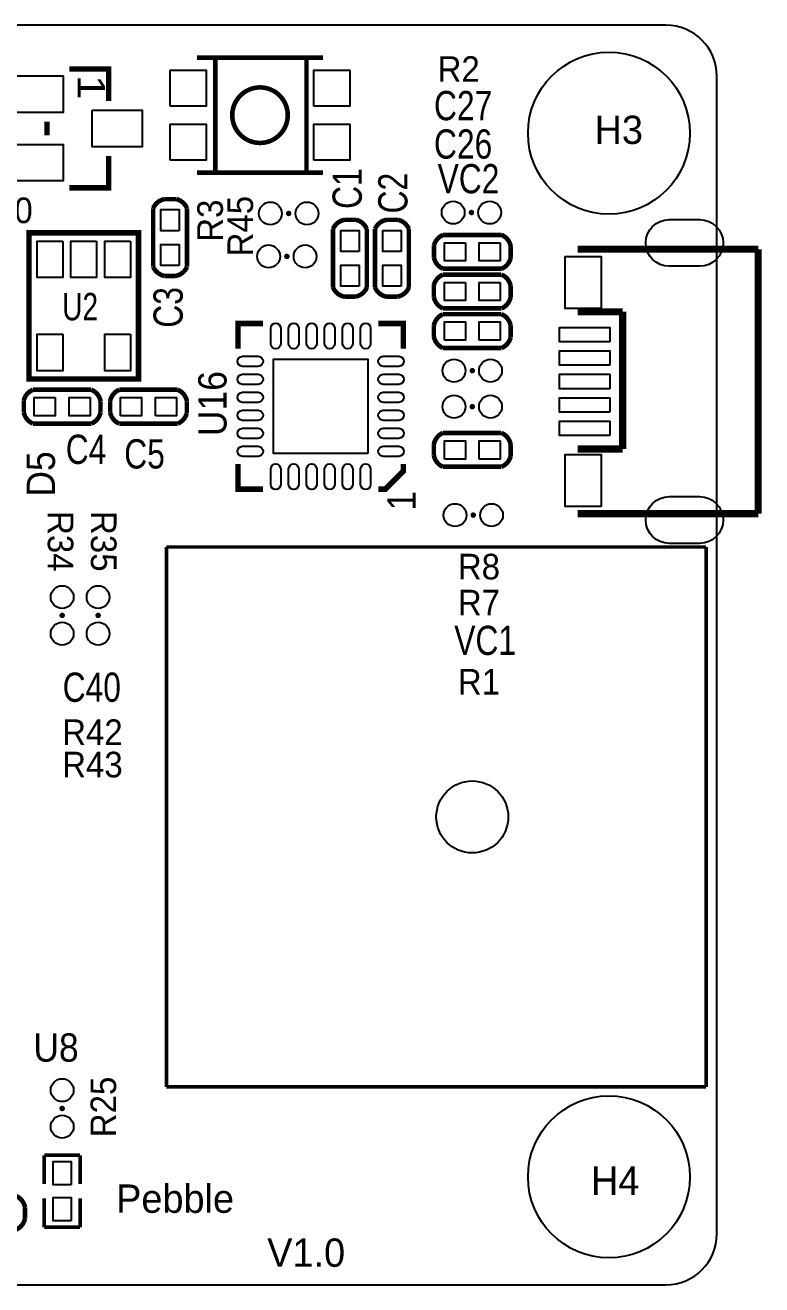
# Model space of a CAD drawing. Extents: x -0.2 to 54.2, y 0 to 35.8.
# Drawn here: x 33.77 to 54.25, y 0 to 35 of the extents above; entities that cross this region are included whole.
import ezdxf
from ezdxf.enums import TextEntityAlignment as Align

# ---------------------------------------------------------------- set-up
doc = ezdxf.new("R2010")
doc.units = 0
for name, color, linetype in [('BG_OUTLINE', 254, 'CONTINUOUS'), ('BG_SILKSCREEN_TOP', 6, 'CONTINUOUS'), ('PG_SILKSCREEN_TOP', 6, 'CONTINUOUS'), ('PIN_TOP', 92, 'CONTINUOUS'), ('RD_SILKSCREEN_TOP', 6, 'CONTINUOUS')]:
    doc.layers.add(name, color=color, linetype=linetype)

msp = doc.modelspace()

# ---------------------------------------------------------------- linework, layer by layer
at = {"layer": 'BG_OUTLINE'}
msp.add_lwpolyline([(1.414196, 0), (51.5858, 0, 0.414212), (52.999996, 1.414196), (52.999996, 33.58581, 0.414212), (51.5858, 35.000006), (1.414196, 35.000006, 0.414211), (0, 33.58581), (0, 1.414196, 0.414212)], format="xyb", close=True, dxfattribs=at)
at = {"layer": 'PG_SILKSCREEN_TOP'}
for points, const_width in [([(38.550012, 34.100008), (42.050106, 34.100008)], 0.127), ([(39.058012, 30.925491), (39.058012, 34.125408)], 0.127), ([(41.592906, 34.100008), (41.592906, 30.900091)], 0.127), ([(35.0012, 33.782), (36.0934, 33.782), (36.0934, 32.893)], 0.1524), ([(34.3789, 32.319011), (34.3789, 31.942989)], 0.1524), ([(36.0934, 31.369), (36.0934, 30.48), (35.0012, 30.48)], 0.1524), ([(42.050106, 30.900091), (38.550012, 30.900091)], 0.127), ([(36.924005, 25.167996), (36.924005, 29.231996), (33.876005, 29.231996), (33.876005, 25.167996), (36.924005, 25.167996)], 0.1524), ([(54.150006, 28.775101), (49.130001, 28.775101)], 0.199898), ([(54.150006, 21.424798), (54.150006, 28.775101)], 0.199898), ([(49.130001, 27.037005), (50.381891, 27.037005)], 0.199898), ([(50.381891, 27.037005), (50.381891, 23.22289)], 0.199898), ([(40.386203, 26.709395), (39.686205, 26.709395), (39.686205, 26.009397)], 0.151994), ([(44.286195, 26.009397), (44.286195, 26.709395), (43.586197, 26.709395)], 0.151994), ([(50.381891, 23.22289), (49.130001, 23.22289)], 0.199898), ([(39.686205, 22.809403), (39.686205, 22.109405), (40.386203, 22.109405)], 0.151994), ([(44.286195, 22.809403), (44.286195, 22.609404), (43.786196, 22.109405), (43.586197, 22.109405)], 0.151994), ([(49.130001, 21.424798), (54.150006, 21.424798)], 0.199898), ([(37.699899, 20.500111), (52.700098, 20.500111)], 0.100101), ([(37.699899, 5.499887), (37.699899, 20.500111)], 0.100101), ([(52.700098, 20.500111), (52.700098, 5.499887)], 0.100101), ([(52.700098, 5.499887), (37.699899, 5.499887)], 0.100101), ([(34.299906, 3.599993), (35.299904, 3.599993)], 0.100101), ([(34.299906, 2.799893), (34.299906, 3.599993)], 0.100101), ([(35.299904, 3.599993), (35.299904, 2.799893)], 0.100101), ([(34.299906, 1.599997), (34.299906, 2.399792)], 0.100101), ([(35.299904, 2.399792), (35.299904, 1.599997)], 0.100101), ([(35.299904, 1.599997), (34.299906, 1.599997)], 0.100101)]:
    msp.add_lwpolyline(points, dxfattribs=dict(at, const_width=const_width))
for points, const_width in [([(41.071394, 32.500011, 1.000004), (39.528166, 32.500062, 0.999996), (41.071394, 32.500011)], 0.127), ([(37.330101, 28.287193), (37.330101, 29.912793, -0.255998), (37.647601, 30.166793), (37.977801, 30.166793, -0.234215), (38.269901, 29.912793), (38.269901, 28.287193, -0.255993), (37.952401, 28.033193), (37.647601, 28.033193, -0.255993), (37.330101, 28.287193)], 0.127), ([(41.135275, 29.7688, 0.999919), (41.0591, 29.768825, 1.000081), (41.135275, 29.7688)], 0.0762), ([(46.2153, 29.7942, 1.000013), (46.139125, 29.794175, 0.999987), (46.2153, 29.7942)], 0.0762), ([(42.3291, 27.7114), (42.3291, 29.337, -0.255994), (42.6466, 29.591), (42.9768, 29.591, -0.234214), (43.2689, 29.337), (43.2689, 27.7114, -0.255997), (42.9514, 27.4574), (42.6466, 27.4574, -0.255995), (42.3291, 27.7114)], 0.127), ([(43.4975, 27.7114), (43.4975, 29.337, -0.255994), (43.815, 29.591), (44.1452, 29.591, -0.234209), (44.4373, 29.337), (44.4373, 27.7114, -0.255997), (44.1198, 27.4574), (43.815, 27.4574, -0.256), (43.4975, 27.7114)], 0.127), ([(47.0154, 28.2321), (45.3898, 28.2321, -0.255996), (45.1358, 28.5496), (45.1358, 28.8798, -0.234217), (45.3898, 29.1719), (47.0154, 29.1719, -0.255995), (47.2694, 28.8544), (47.2694, 28.5496, -0.255991), (47.0154, 28.2321)], 0.127), ([(41.0845, 28.575, 1), (41.0083, 28.575, 1), (41.0845, 28.575)], 0.0762), ([(47.012809, 27.130096), (45.387209, 27.130096, -0.255997), (45.133209, 27.447596), (45.133209, 27.777796, -0.234216), (45.387209, 28.069896), (47.012809, 28.069896, -0.255994), (47.266809, 27.752396), (47.266809, 27.447596, -0.255991), (47.012809, 27.130096)], 0.127), ([(45.387209, 26.969898), (47.012809, 26.969898, -0.255993), (47.266809, 26.652398), (47.266809, 26.322198, -0.23421), (47.012809, 26.030098), (45.387209, 26.030098, -0.255998), (45.133209, 26.347598), (45.133209, 26.652398, -0.255999), (45.387209, 26.969898)], 0.127), ([(46.238109, 25.4, 1), (46.161884, 25.4, 1), (46.238109, 25.4)], 0.0762), ([(35.612807, 23.930102), (33.987207, 23.930102, -0.255998), (33.733207, 24.247602), (33.733207, 24.577802, -0.234214), (33.987207, 24.869902), (35.612807, 24.869902, -0.255993), (35.866807, 24.552402), (35.866807, 24.247602, -0.255994), (35.612807, 23.930102)], 0.127), ([(36.387202, 24.869902), (38.012802, 24.869902, -0.255994), (38.266802, 24.552402), (38.266802, 24.222202, -0.234213), (38.012802, 23.930102), (36.387202, 23.930102, -0.255997), (36.133202, 24.247602), (36.133202, 24.552402, -0.255996), (36.387202, 24.869902)], 0.127), ([(46.238109, 24.400002, 0.999948), (46.161884, 24.400002, 1.000052), (46.238109, 24.400002)], 0.0762), ([(45.387209, 23.669904), (47.012809, 23.669904, -0.255991), (47.266809, 23.352404), (47.266809, 23.022204, -0.234211), (47.012809, 22.730104), (45.387209, 22.730104, -0.255999), (45.133209, 23.047604), (45.133209, 23.352404, -0.255997), (45.387209, 23.669904)], 0.127), ([(46.2661, 21.3868, 1.00015), (46.189875, 21.386775, 0.99985), (46.2661, 21.3868)], 0.0762), ([(34.838107, 18.599988, 0.999976), (34.761881, 18.600014, 1.000024), (34.838107, 18.599988)], 0.0762), ([(35.838105, 18.599988, 0.999976), (35.761905, 18.600014, 1.000024), (35.838105, 18.599988)], 0.0762), ([(34.838107, 4.89999, 0.999924), (34.761881, 4.900016, 1.000076), (34.838107, 4.89999)], 0.0762), ([(33.512811, 1.530096), (31.887211, 1.530096, -0.255998), (31.633211, 1.847596), (31.633211, 2.177796, -0.234217), (31.887211, 2.469896), (33.512811, 2.469896, -0.255993), (33.766811, 2.152396), (33.766811, 1.847596, -0.255991), (33.512811, 1.530096)], 0.127)]:
    msp.add_lwpolyline(points, format="xyb", dxfattribs=dict(at, const_width=const_width))
at = {"layer": 'PIN_TOP'}
for points in [[(37.800001, 32.7501), (37.800001, 33.750098), (38.799999, 33.750098), (38.799999, 32.7501)], [(41.799993, 32.7501), (41.799993, 33.750098), (42.799991, 33.750098), (42.799991, 32.7501)], [(33.431505, 33.589011), (34.828505, 33.589011), (34.828505, 32.573011), (33.431505, 32.573011)], [(35.631095, 32.639), (37.028095, 32.639), (37.028095, 31.623), (35.631095, 31.623)], [(37.800001, 31.249925), (37.800001, 32.249923), (38.799999, 32.249923), (38.799999, 31.249925)], [(41.799993, 31.249925), (41.799993, 32.249923), (42.799991, 32.249923), (42.799991, 31.249925)], [(33.431505, 31.688989), (34.828505, 31.688989), (34.828505, 30.672989), (33.431505, 30.672989)], [(38.054001, 29.290493), (37.546001, 29.290493), (37.546001, 29.874693), (38.054001, 29.874693)], [(43.053, 28.7147), (42.545, 28.7147), (42.545, 29.2989), (43.053, 29.2989)], [(44.2214, 28.7147), (43.7134, 28.7147), (43.7134, 29.2989), (44.2214, 29.2989)], [(34.815805, 29.003396), (34.815805, 27.987396), (34.104605, 27.987396), (34.104605, 29.003396)], [(35.755605, 29.003396), (35.755605, 27.987396), (35.044405, 27.987396), (35.044405, 29.003396)], [(36.695405, 29.003396), (36.695405, 27.987396), (35.984205, 27.987396), (35.984205, 29.003396)], [(38.054001, 28.325293), (37.546001, 28.325293), (37.546001, 28.909493), (38.054001, 28.909493)], [(46.0121, 28.956), (46.0121, 28.448), (45.4279, 28.448), (45.4279, 28.956)], [(46.9773, 28.956), (46.9773, 28.448), (46.3931, 28.448), (46.3931, 28.956)], [(49.780088, 27.125054), (48.78009, 27.125054), (48.78009, 28.575165), (49.780088, 28.575165)], [(43.053, 27.7495), (42.545, 27.7495), (42.545, 28.3337), (43.053, 28.3337)], [(44.2214, 27.7495), (43.7134, 27.7495), (43.7134, 28.3337), (44.2214, 28.3337)], [(46.009509, 27.853996), (46.009509, 27.345996), (45.425309, 27.345996), (45.425309, 27.853996)], [(46.974709, 27.853996), (46.974709, 27.345996), (46.390509, 27.345996), (46.390509, 27.853996)], [(45.425309, 26.245998), (45.425309, 26.753998), (46.009509, 26.753998), (46.009509, 26.245998)], [(46.390509, 26.245998), (46.390509, 26.753998), (46.974709, 26.753998), (46.974709, 26.245998)], [(34.815805, 26.412596), (34.815805, 25.396596), (34.104605, 25.396596), (34.104605, 26.412596)], [(36.695405, 26.412596), (36.695405, 25.396596), (35.984205, 25.396596), (35.984205, 26.412596)], [(50.024995, 26.199998), (48.624998, 26.199998), (48.624998, 26.599998), (50.024995, 26.599998)], [(50.024995, 25.550012), (48.624998, 25.550012), (48.624998, 25.950012), (50.024995, 25.950012)], [(43.2943, 23.1013), (40.6781, 23.1013), (40.6781, 25.7175), (43.2943, 25.7175)], [(50.024995, 24.900001), (48.624998, 24.900001), (48.624998, 25.3), (50.024995, 25.3)], [(34.609507, 24.654002), (34.609507, 24.146002), (34.025307, 24.146002), (34.025307, 24.654002)], [(35.574707, 24.654002), (35.574707, 24.146002), (34.990507, 24.146002), (34.990507, 24.654002)], [(36.425302, 24.146002), (36.425302, 24.654002), (37.009502, 24.654002), (37.009502, 24.146002)], [(37.390502, 24.146002), (37.390502, 24.654002), (37.974702, 24.654002), (37.974702, 24.146002)], [(50.024995, 24.24999), (48.624998, 24.24999), (48.624998, 24.649989), (50.024995, 24.649989)], [(50.024995, 23.600004), (48.624998, 23.600004), (48.624998, 24.000003), (50.024995, 24.000003)], [(45.425309, 22.946004), (45.425309, 23.454004), (46.009509, 23.454004), (46.009509, 22.946004)], [(46.390509, 22.946004), (46.390509, 23.454004), (46.974709, 23.454004), (46.974709, 22.946004)], [(49.780088, 21.624836), (48.78009, 21.624836), (48.78009, 23.074947), (49.780088, 23.074947)], [(35.050057, 2.77509), (34.549956, 2.77509), (34.549956, 3.425101), (35.050057, 3.425101)], [(35.050057, 1.774888), (34.549956, 1.774888), (34.549956, 2.4249), (35.050057, 2.4249)]]:
    msp.add_lwpolyline(points, close=True, dxfattribs=at)
for points in [[(51.674941, 29.599903), (52.525054, 29.599903, -1), (52.525054, 28.299905), (51.674941, 28.299905, -1)], [(40.87589, 26.581303), (40.87589, 26.149503, -1), (40.59649, 26.149503), (40.59649, 26.581303, -1)], [(41.375889, 26.581303), (41.375889, 26.149503, -1), (41.096489, 26.149503), (41.096489, 26.581303, -1)], [(41.875888, 26.581303), (41.875888, 26.149503, -1), (41.596488, 26.149503), (41.596488, 26.581303, -1)], [(42.375912, 26.581303), (42.375912, 26.149503, -1), (42.096512, 26.149503), (42.096512, 26.581303, -1)], [(42.875911, 26.581303), (42.875911, 26.149503, -1), (42.596511, 26.149503), (42.596511, 26.581303, -1)], [(43.37591, 26.581303), (43.37591, 26.149503, -1), (43.09651, 26.149503), (43.09651, 26.581303, -1)], [(39.814297, 25.79911), (40.246097, 25.79911, -1), (40.246097, 25.51971), (39.814297, 25.51971, -1)], [(43.726303, 25.79911), (44.158103, 25.79911, -1), (44.158103, 25.51971), (43.726303, 25.51971, -1)], [(39.814297, 25.299111), (40.246097, 25.299111, -1), (40.246097, 25.019711), (39.814297, 25.019711, -1)], [(43.726303, 25.299111), (44.158103, 25.299111, -1), (44.158103, 25.019711), (43.726303, 25.019711, -1)], [(39.814297, 24.799112), (40.246097, 24.799112, -1), (40.246097, 24.519712), (39.814297, 24.519712, -1)], [(43.726303, 24.799112), (44.158103, 24.799112, -1), (44.158103, 24.519712), (43.726303, 24.519712, -1)], [(39.814297, 24.299088), (40.246097, 24.299088, -1), (40.246097, 24.019688), (39.814297, 24.019688, -1)], [(43.726303, 24.299088), (44.158103, 24.299088, -1), (44.158103, 24.019688), (43.726303, 24.019688, -1)], [(39.814297, 23.799089), (40.246097, 23.799089, -1), (40.246097, 23.519689), (39.814297, 23.519689, -1)], [(43.726303, 23.799089), (44.158103, 23.799089, -1), (44.158103, 23.519689), (43.726303, 23.519689, -1)], [(39.814297, 23.29909), (40.246097, 23.29909, -1), (40.246097, 23.01969), (39.814297, 23.01969, -1)], [(43.726303, 23.29909), (44.158103, 23.29909, -1), (44.158103, 23.01969), (43.726303, 23.01969, -1)], [(40.87589, 22.669297), (40.87589, 22.237497, -1), (40.59649, 22.237497), (40.59649, 22.669297, -1)], [(41.375889, 22.669297), (41.375889, 22.237497, -1), (41.096489, 22.237497), (41.096489, 22.669297, -1)], [(41.875888, 22.669297), (41.875888, 22.237497, -1), (41.596488, 22.237497), (41.596488, 22.669297, -1)], [(42.375912, 22.669297), (42.375912, 22.237497, -1), (42.096512, 22.237497), (42.096512, 22.669297, -1)], [(42.875911, 22.669297), (42.875911, 22.237497, -1), (42.596511, 22.237497), (42.596511, 22.669297, -1)], [(43.37591, 22.669297), (43.37591, 22.237497, -1), (43.09651, 22.237497), (43.09651, 22.669297, -1)], [(51.674941, 21.900096), (52.525054, 21.900096, -1), (52.525054, 20.600099), (51.674941, 20.600099, -1)]]:
    msp.add_lwpolyline(points, format="xyb", close=True, dxfattribs=at)
for centre, radius in [((50.000002, 32.000012), 2.250046), ((45.6692, 29.7942), 0.3175), ((46.6852, 29.7942), 0.3175), ((40.5892, 29.7688), 0.3175), ((41.6052, 29.7688), 0.3175), ((40.5384, 28.575), 0.3175), ((41.5544, 28.575), 0.3175), ((45.692009, 25.4), 0.3175), ((46.708009, 25.4), 0.3175), ((45.692009, 24.400002), 0.3175), ((46.708009, 24.400002), 0.3175), ((45.72, 21.3868), 0.3175), ((46.736, 21.3868), 0.3175), ((34.800007, 19.107988), 0.3175), ((35.800005, 19.107988), 0.3175), ((34.800007, 18.091988), 0.3175), ((35.800005, 18.091988), 0.3175), ((46.200009, 12.999999), 0.999998), ((34.800007, 5.40799), 0.3175), ((50.000002, 2.999994), 2.250046), ((34.800007, 4.39199), 0.3175)]:
    msp.add_circle(centre, radius, dxfattribs=at)

# ---------------------------------------------------------------- texts
at = {"layer": 'BG_SILKSCREEN_TOP'}
msp.add_text('Pebble', height=0.7874, dxfattribs=at).set_placement((36.299902, 1.999996))
at = {"layer": 'PG_SILKSCREEN_TOP', "width": 1.2}
msp.add_text('1', height=0.762, rotation=270, dxfattribs=at).set_placement((35.2298, 33.274), align=Align.CENTER)
at = {"layer": 'PG_SILKSCREEN_TOP', "width": 0.935484}
msp.add_text('1', height=0.7874, rotation=90, dxfattribs=at).set_placement((44.6278, 21.5138))
at = {"layer": 'PG_SILKSCREEN_TOP'}
msp.add_text('V1.0', height=0.7874, dxfattribs=at).set_placement((40.499894, 0.499999))
at = {"layer": 'RD_SILKSCREEN_TOP'}
for s, height, width, p in [('R2', 0.7112, 0.964286, (45.2374, 33.4264)), ('C27', 0.8128, 0.8125, (45.1358, 32.3596)), ('C26', 0.8128, 0.8125, (45.1358, 31.2928)), ('VC2', 0.8128, 0.8125, (45.2374, 30.3276)), ('R10', 0.7112, 0.964286, (32.29991, 29.49989)), ('U2', 0.762, 0.766667, (34.799905, 26.799896)), ('C4', 0.8128, 0.8125, (34.8996, 22.8092)), ('C5', 0.8128, 0.8125, (36.5252, 22.6822)), ('R8', 0.7112, 0.964286, (45.799908, 19.600012)), ('R7', 0.7112, 0.964286, (45.799908, 18.599988)), ('VC1', 0.8128, 0.8125, (45.699909, 17.49999)), ('C40', 0.8128, 0.8125, (34.813494, 16.199206)), ('R1', 0.7112, 0.964286, (45.799908, 16.399993)), ('R42', 0.7112, 0.964286, (34.799905, 14.999995)), ('R43', 0.7112, 0.964286, (34.799905, 14.099997)), ('U8', 0.7874, 0.935484, (33.999907, 6.199988))]:
    msp.add_text(s, height=height, dxfattribs=dict(at, width=width)).set_placement(p)
for s, p in [('H3', (49.599901, 31.699911)), ('H4', (49.499901, 2.499995))]:
    msp.add_text(s, height=0.7874, dxfattribs=at).set_placement(p)
for s, height, rotation, width, p in [('C1', 0.8128, 90, 0.8125, (43.1292, 29.8958)), ('C2', 0.8128, 90, 0.8125, (44.3992, 29.7688)), ('R3', 0.7112, 90, 0.964286, (39.2684, 28.9814)), ('R45', 0.7112, 90, 0.964286, (40.1066, 28.575)), ('C3', 0.8128, 90, 0.8125, (38.1508, 26.5938)), ('D5', 0.7874, 90, 0.935484, (34.599905, 21.900007)), ('R34', 0.7112, 270, 0.964286, (34.399906, 21.500008)), ('R35', 0.7112, 270, 0.964286, (35.599903, 21.500008)), ('R25', 0.7112, 90, 0.964286, (36.299902, 4.099992))]:
    msp.add_text(s, height=height, rotation=rotation, dxfattribs=dict(at, width=width)).set_placement(p)
at = {"layer": 'RD_SILKSCREEN_TOP', "width": 0.935484}
msp.add_text('U16', height=0.7874, rotation=90, dxfattribs=at).set_placement((39.37, 24.4856), align=Align.CENTER)

doc.saveas('drawing.dxf')
